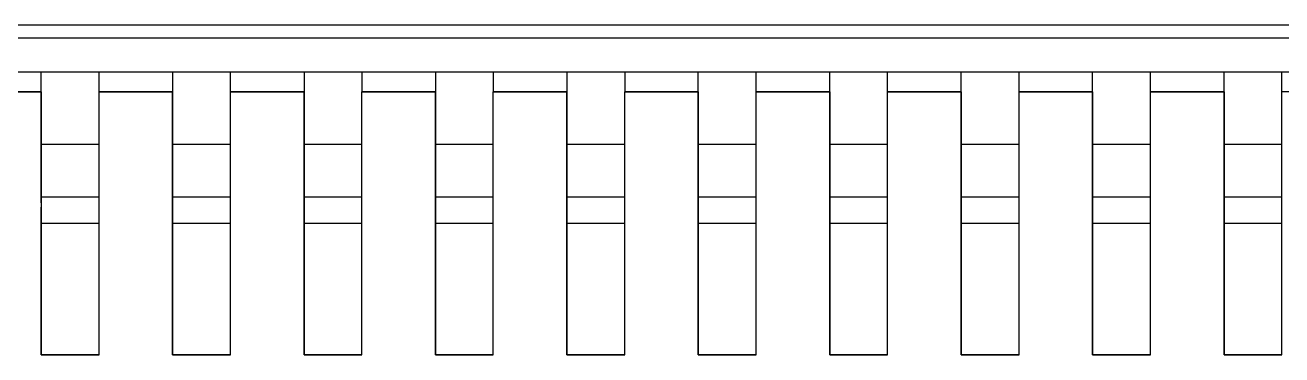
# Model space of a CAD drawing. Header units: inches. Extents: x 5 to 589, y -420 to -5.
# Drawn here: x 150.21 to 159.77, y -130.8 to -128.3 of the extents above; entities that cross this region are included whole.
import ezdxf

# ---------------------------------------------------------------- set-up
doc = ezdxf.new("R2010")
doc.units = ezdxf.units.IN
doc.header["$MEASUREMENT"] = 0

msp = doc.modelspace()

# ---------------------------------------------------------------- linework, layer by layer
at = {"color": 7, "true_color": 0xffffff}
for p, q in [((166.4511, -128.2962), (127.6431, -128.2962)), ((166.4931, -128.3942), (127.6011, -128.3942)), ((150.3271, -128.6542), (149.7671, -128.6542)), ((150.7671, -128.6542), (150.3271, -128.6542)), ((150.3271, -128.8042), (150.3271, -128.6542)), ((151.3271, -128.6542), (150.7671, -128.6542)), ((150.7671, -128.8042), (150.7671, -128.6542)), ((151.7671, -128.6542), (151.3271, -128.6542)), ((151.3271, -128.6542), (151.3271, -128.8042)), ((152.3271, -128.6542), (151.7671, -128.6542)), ((151.7671, -128.8042), (151.7671, -128.6542)), ((152.7671, -128.6542), (152.3271, -128.6542)), ((152.3271, -128.6542), (152.3271, -128.8042)), ((153.3271, -128.6542), (152.7671, -128.6542)), ((152.7671, -128.6542), (152.7671, -128.8042)), ((153.7671, -128.6542), (153.3271, -128.6542)), ((153.3271, -128.6542), (153.3271, -128.8042)), ((154.3271, -128.6542), (153.7671, -128.6542)), ((153.7671, -128.6542), (153.7671, -128.8042)), ((154.7671, -128.6542), (154.3271, -128.6542)), ((154.3271, -128.6542), (154.3271, -128.8042)), ((155.3271, -128.6542), (154.7671, -128.6542)), ((154.7671, -128.6542), (154.7671, -128.8042)), ((155.7671, -128.6542), (155.3271, -128.6542)), ((155.3271, -128.8042), (155.3271, -128.6542)), ((156.3271, -128.6542), (155.7671, -128.6542)), ((155.7671, -128.8042), (155.7671, -128.6542)), ((156.7671, -128.6542), (156.3271, -128.6542)), ((156.3271, -128.8042), (156.3271, -128.6542)), ((157.3271, -128.6542), (156.7671, -128.6542)), ((156.7671, -128.8042), (156.7671, -128.6542)), ((157.7671, -128.6542), (157.3271, -128.6542)), ((157.3271, -128.8042), (157.3271, -128.6542)), ((158.3271, -128.6542), (157.7671, -128.6542)), ((157.7671, -128.8042), (157.7671, -128.6542)), ((158.7671, -128.6542), (158.3271, -128.6542)), ((158.3271, -128.8042), (158.3271, -128.6542)), ((159.3271, -128.6542), (158.7671, -128.6542)), ((158.7671, -128.8042), (158.7671, -128.6542)), ((159.7671, -128.6542), (159.3271, -128.6542)), ((159.3271, -128.8042), (159.3271, -128.6542)), ((160.3271, -128.6542), (159.7671, -128.6542)), ((159.7671, -128.8042), (159.7671, -128.6542)), ((149.7671, -128.8042), (150.3271, -128.8042)), ((150.3271, -128.8042), (149.7671, -128.8042)), ((150.3271, -128.8042), (150.3271, -130.8042)), ((150.3271, -129.2042), (150.3271, -128.8042)), ((150.7671, -130.8042), (150.7671, -128.8042)), ((150.7671, -128.8042), (151.3271, -128.8042)), ((150.7671, -129.2042), (150.7671, -128.8042)), ((151.3271, -128.8042), (150.7671, -128.8042)), ((151.3271, -128.8042), (151.3271, -130.8042)), ((151.3271, -129.2042), (151.3271, -128.8042)), ((151.7671, -130.8042), (151.7671, -128.8042)), ((151.7671, -128.8042), (152.3271, -128.8042)), ((151.7671, -129.2042), (151.7671, -128.8042)), ((152.3271, -128.8042), (151.7671, -128.8042)), ((152.3271, -128.8042), (152.3271, -130.8042)), ((152.3271, -129.2042), (152.3271, -128.8042)), ((152.7671, -130.8042), (152.7671, -128.8042)), ((152.7671, -128.8042), (153.3271, -128.8042)), ((152.7671, -129.2042), (152.7671, -128.8042)), ((153.3271, -128.8042), (152.7671, -128.8042)), ((153.3271, -128.8042), (153.3271, -130.8042)), ((153.3271, -129.2042), (153.3271, -128.8042)), ((153.7671, -130.8042), (153.7671, -128.8042)), ((153.7671, -128.8042), (154.3271, -128.8042)), ((153.7671, -129.2042), (153.7671, -128.8042)), ((154.3271, -128.8042), (153.7671, -128.8042)), ((154.3271, -128.8042), (154.3271, -130.8042)), ((154.3271, -129.2042), (154.3271, -128.8042)), ((154.7671, -130.8042), (154.7671, -128.8042)), ((154.7671, -128.8042), (155.3271, -128.8042)), ((154.7671, -129.2042), (154.7671, -128.8042)), ((155.3271, -128.8042), (154.7671, -128.8042)), ((155.3271, -128.8042), (155.3271, -130.8042)), ((155.3271, -129.2042), (155.3271, -128.8042)), ((155.7671, -130.8042), (155.7671, -128.8042)), ((155.7671, -128.8042), (156.3271, -128.8042)), ((155.7671, -129.2042), (155.7671, -128.8042)), ((156.3271, -128.8042), (155.7671, -128.8042)), ((156.3271, -128.8042), (156.3271, -130.8042)), ((156.3271, -129.2042), (156.3271, -128.8042)), ((156.7671, -130.8042), (156.7671, -128.8042)), ((156.7671, -128.8042), (157.3271, -128.8042)), ((156.7671, -129.2042), (156.7671, -128.8042)), ((157.3271, -128.8042), (156.7671, -128.8042)), ((157.3271, -128.8042), (157.3271, -130.8042)), ((157.3271, -129.2042), (157.3271, -128.8042)), ((157.7671, -130.8042), (157.7671, -128.8042)), ((157.7671, -128.8042), (158.3271, -128.8042)), ((157.7671, -129.2042), (157.7671, -128.8042)), ((158.3271, -128.8042), (157.7671, -128.8042)), ((158.3271, -128.8042), (158.3271, -130.8042)), ((158.3271, -129.2042), (158.3271, -128.8042)), ((158.7671, -130.8042), (158.7671, -128.8042)), ((158.7671, -128.8042), (159.3271, -128.8042)), ((158.7671, -129.2042), (158.7671, -128.8042)), ((159.3271, -128.8042), (158.7671, -128.8042)), ((159.3271, -128.8042), (159.3271, -130.8042)), ((159.3271, -129.2042), (159.3271, -128.8042)), ((159.7671, -129.2042), (159.7671, -128.8042)), ((160.3271, -128.8042), (159.7671, -128.8042)), ((150.3271, -129.2922), (150.3271, -129.2042)), ((150.7671, -129.2042), (150.3271, -129.2042)), ((150.7671, -129.2922), (150.7671, -129.2042)), ((151.3271, -129.2922), (151.3271, -129.2042)), ((151.7671, -129.2042), (151.3271, -129.2042)), ((151.7671, -129.2922), (151.7671, -129.2042)), ((152.3271, -129.2922), (152.3271, -129.2042)), ((152.7671, -129.2042), (152.3271, -129.2042)), ((152.7671, -129.2922), (152.7671, -129.2042)), ((153.3271, -129.2922), (153.3271, -129.2042)), ((153.7671, -129.2042), (153.3271, -129.2042)), ((153.7671, -129.2922), (153.7671, -129.2042)), ((154.3271, -129.2922), (154.3271, -129.2042)), ((154.7671, -129.2042), (154.3271, -129.2042)), ((154.7671, -129.2922), (154.7671, -129.2042)), ((155.3271, -129.2922), (155.3271, -129.2042)), ((155.7671, -129.2042), (155.3271, -129.2042)), ((155.7671, -129.2922), (155.7671, -129.2042)), ((156.3271, -129.2922), (156.3271, -129.2042)), ((156.7671, -129.2042), (156.3271, -129.2042)), ((156.7671, -129.2922), (156.7671, -129.2042)), ((157.3271, -129.2922), (157.3271, -129.2042)), ((157.7671, -129.2042), (157.3271, -129.2042)), ((157.7671, -129.2922), (157.7671, -129.2042)), ((158.3271, -129.2922), (158.3271, -129.2042)), ((158.7671, -129.2042), (158.3271, -129.2042)), ((158.7671, -129.2922), (158.7671, -129.2042)), ((159.3271, -129.2922), (159.3271, -129.2042)), ((159.7671, -129.2042), (159.3271, -129.2042)), ((159.7671, -129.2922), (159.7671, -129.2042)), ((150.3271, -129.3782), (150.3271, -129.2922)), ((150.7671, -129.3782), (150.7671, -129.2922)), ((151.3271, -129.3782), (151.3271, -129.2922)), ((151.7671, -129.3782), (151.7671, -129.2922)), ((152.3271, -129.3782), (152.3271, -129.2922)), ((152.7671, -129.3782), (152.7671, -129.2922)), ((153.3271, -129.3782), (153.3271, -129.2922)), ((153.7671, -129.3782), (153.7671, -129.2922)), ((154.3271, -129.3782), (154.3271, -129.2922)), ((154.7671, -129.3782), (154.7671, -129.2922)), ((155.3271, -129.3782), (155.3271, -129.2922)), ((155.7671, -129.3782), (155.7671, -129.2922)), ((156.3271, -129.3782), (156.3271, -129.2922)), ((156.7671, -129.3782), (156.7671, -129.2922)), ((157.3271, -129.3782), (157.3271, -129.2922)), ((157.7671, -129.3782), (157.7671, -129.2922)), ((158.3271, -129.3782), (158.3271, -129.2922)), ((158.7671, -129.3782), (158.7671, -129.2922)), ((159.3271, -129.3782), (159.3271, -129.2922)), ((159.7671, -129.3782), (159.7671, -129.2922)), ((150.3271, -129.4542), (150.3271, -129.3782)), ((150.3271, -129.5162), (150.3271, -129.4542)), ((150.7671, -129.4542), (150.7671, -129.3782)), ((150.7671, -129.5162), (150.7671, -129.4542)), ((151.3271, -129.4542), (151.3271, -129.3782)), ((151.3271, -129.5162), (151.3271, -129.4542)), ((151.7671, -129.4542), (151.7671, -129.3782)), ((151.7671, -129.5162), (151.7671, -129.4542)), ((152.3271, -129.4542), (152.3271, -129.3782)), ((152.3271, -129.5162), (152.3271, -129.4542)), ((152.7671, -129.4542), (152.7671, -129.3782)), ((152.7671, -129.5162), (152.7671, -129.4542)), ((153.3271, -129.4542), (153.3271, -129.3782)), ((153.3271, -129.5162), (153.3271, -129.4542)), ((153.7671, -129.4542), (153.7671, -129.3782)), ((153.7671, -129.5162), (153.7671, -129.4542)), ((154.3271, -129.4542), (154.3271, -129.3782)), ((154.3271, -129.5162), (154.3271, -129.4542)), ((154.7671, -129.4542), (154.7671, -129.3782)), ((154.7671, -129.5162), (154.7671, -129.4542)), ((155.3271, -129.4542), (155.3271, -129.3782)), ((155.3271, -129.5162), (155.3271, -129.4542)), ((155.7671, -129.4542), (155.7671, -129.3782)), ((155.7671, -129.5162), (155.7671, -129.4542)), ((156.3271, -129.4542), (156.3271, -129.3782)), ((156.3271, -129.5162), (156.3271, -129.4542)), ((156.7671, -129.4542), (156.7671, -129.3782)), ((156.7671, -129.5162), (156.7671, -129.4542)), ((157.3271, -129.4542), (157.3271, -129.3782)), ((157.3271, -129.5162), (157.3271, -129.4542)), ((157.7671, -129.4542), (157.7671, -129.3782)), ((157.7671, -129.5162), (157.7671, -129.4542)), ((158.3271, -129.4542), (158.3271, -129.3782)), ((158.3271, -129.5162), (158.3271, -129.4542)), ((158.7671, -129.4542), (158.7671, -129.3782)), ((158.7671, -129.5162), (158.7671, -129.4542)), ((159.3271, -129.4542), (159.3271, -129.3782)), ((159.3271, -129.5162), (159.3271, -129.4542)), ((159.7671, -129.4542), (159.7671, -129.3782)), ((159.7671, -129.5162), (159.7671, -129.4542)), ((150.3271, -129.5642), (150.3271, -129.5162)), ((150.3271, -129.5942), (150.3271, -129.5642)), ((150.7671, -129.5642), (150.7671, -129.5162)), ((150.7671, -129.5942), (150.7671, -129.5642)), ((151.3271, -129.5642), (151.3271, -129.5162)), ((151.3271, -129.5942), (151.3271, -129.5642)), ((151.7671, -129.5642), (151.7671, -129.5162)), ((151.7671, -129.5942), (151.7671, -129.5642)), ((152.3271, -129.5642), (152.3271, -129.5162)), ((152.3271, -129.5942), (152.3271, -129.5642)), ((152.7671, -129.5642), (152.7671, -129.5162)), ((152.7671, -129.5942), (152.7671, -129.5642)), ((153.3271, -129.5642), (153.3271, -129.5162)), ((153.3271, -129.5942), (153.3271, -129.5642)), ((153.7671, -129.5642), (153.7671, -129.5162)), ((153.7671, -129.5942), (153.7671, -129.5642)), ((154.3271, -129.5642), (154.3271, -129.5162)), ((154.3271, -129.5942), (154.3271, -129.5642)), ((154.7671, -129.5642), (154.7671, -129.5162)), ((154.7671, -129.5942), (154.7671, -129.5642)), ((155.3271, -129.5642), (155.3271, -129.5162)), ((155.3271, -129.5942), (155.3271, -129.5642)), ((155.7671, -129.5642), (155.7671, -129.5162)), ((155.7671, -129.5942), (155.7671, -129.5642)), ((156.3271, -129.5642), (156.3271, -129.5162)), ((156.3271, -129.5942), (156.3271, -129.5642)), ((156.7671, -129.5642), (156.7671, -129.5162)), ((156.7671, -129.5942), (156.7671, -129.5642)), ((157.3271, -129.5642), (157.3271, -129.5162)), ((157.3271, -129.5942), (157.3271, -129.5642)), ((157.7671, -129.5642), (157.7671, -129.5162)), ((157.7671, -129.5942), (157.7671, -129.5642)), ((158.3271, -129.5642), (158.3271, -129.5162)), ((158.3271, -129.5942), (158.3271, -129.5642)), ((158.7671, -129.5642), (158.7671, -129.5162)), ((158.7671, -129.5942), (158.7671, -129.5642)), ((159.3271, -129.5642), (159.3271, -129.5162)), ((159.3271, -129.5942), (159.3271, -129.5642)), ((159.7671, -129.5642), (159.7671, -129.5162)), ((159.7671, -129.5942), (159.7671, -129.5642)), ((150.3271, -129.6042), (150.3271, -129.5942)), ((150.7671, -129.6042), (150.3271, -129.6042)), ((150.3271, -129.6082), (150.3271, -129.6042)), ((150.3271, -129.6242), (150.3271, -129.6082)), ((150.3271, -129.6482), (150.3271, -129.6242)), ((150.3271, -129.6482), (150.3271, -129.6802)), ((150.7671, -129.6042), (150.7671, -129.5942)), ((150.7671, -129.6082), (150.7671, -129.6042)), ((150.7671, -129.6242), (150.7671, -129.6082)), ((150.7671, -129.6482), (150.7671, -129.6242)), ((150.7671, -129.6802), (150.7671, -129.6482)), ((151.3271, -129.6042), (151.3271, -129.5942)), ((151.7671, -129.6042), (151.3271, -129.6042)), ((151.3271, -129.6082), (151.3271, -129.6042)), ((151.3271, -129.6242), (151.3271, -129.6082)), ((151.3271, -129.6482), (151.3271, -129.6242)), ((151.3271, -129.6802), (151.3271, -129.6482)), ((151.7671, -129.6042), (151.7671, -129.5942)), ((151.7671, -129.6082), (151.7671, -129.6042)), ((151.7671, -129.6242), (151.7671, -129.6082)), ((151.7671, -129.6482), (151.7671, -129.6242)), ((151.7671, -129.6802), (151.7671, -129.6482)), ((152.3271, -129.6042), (152.3271, -129.5942)), ((152.7671, -129.6042), (152.3271, -129.6042)), ((152.3271, -129.6082), (152.3271, -129.6042)), ((152.3271, -129.6242), (152.3271, -129.6082)), ((152.3271, -129.6482), (152.3271, -129.6242)), ((152.3271, -129.6802), (152.3271, -129.6482)), ((152.7671, -129.6042), (152.7671, -129.5942)), ((152.7671, -129.6082), (152.7671, -129.6042)), ((152.7671, -129.6242), (152.7671, -129.6082)), ((152.7671, -129.6482), (152.7671, -129.6242)), ((152.7671, -129.6802), (152.7671, -129.6482)), ((153.3271, -129.6042), (153.3271, -129.5942)), ((153.7671, -129.6042), (153.3271, -129.6042)), ((153.3271, -129.6082), (153.3271, -129.6042)), ((153.3271, -129.6242), (153.3271, -129.6082)), ((153.3271, -129.6482), (153.3271, -129.6242)), ((153.3271, -129.6802), (153.3271, -129.6482)), ((153.7671, -129.6042), (153.7671, -129.5942)), ((153.7671, -129.6082), (153.7671, -129.6042)), ((153.7671, -129.6242), (153.7671, -129.6082)), ((153.7671, -129.6482), (153.7671, -129.6242)), ((153.7671, -129.6802), (153.7671, -129.6482)), ((154.3271, -129.6042), (154.3271, -129.5942)), ((154.7671, -129.6042), (154.3271, -129.6042)), ((154.3271, -129.6082), (154.3271, -129.6042)), ((154.3271, -129.6242), (154.3271, -129.6082)), ((154.3271, -129.6482), (154.3271, -129.6242)), ((154.3271, -129.6802), (154.3271, -129.6482)), ((154.7671, -129.6042), (154.7671, -129.5942)), ((154.7671, -129.6082), (154.7671, -129.6042)), ((154.7671, -129.6242), (154.7671, -129.6082)), ((154.7671, -129.6482), (154.7671, -129.6242)), ((154.7671, -129.6802), (154.7671, -129.6482)), ((155.3271, -129.6042), (155.3271, -129.5942)), ((155.7671, -129.6042), (155.3271, -129.6042)), ((155.3271, -129.6082), (155.3271, -129.6042)), ((155.3271, -129.6242), (155.3271, -129.6082)), ((155.3271, -129.6482), (155.3271, -129.6242)), ((155.3271, -129.6802), (155.3271, -129.6482)), ((155.7671, -129.6042), (155.7671, -129.5942)), ((155.7671, -129.6082), (155.7671, -129.6042)), ((155.7671, -129.6242), (155.7671, -129.6082)), ((155.7671, -129.6482), (155.7671, -129.6242)), ((155.7671, -129.6802), (155.7671, -129.6482)), ((156.3271, -129.6042), (156.3271, -129.5942)), ((156.7671, -129.6042), (156.3271, -129.6042)), ((156.3271, -129.6082), (156.3271, -129.6042)), ((156.3271, -129.6242), (156.3271, -129.6082)), ((156.3271, -129.6482), (156.3271, -129.6242)), ((156.3271, -129.6802), (156.3271, -129.6482)), ((156.7671, -129.6042), (156.7671, -129.5942)), ((156.7671, -129.6082), (156.7671, -129.6042)), ((156.7671, -129.6242), (156.7671, -129.6082)), ((156.7671, -129.6482), (156.7671, -129.6242)), ((156.7671, -129.6802), (156.7671, -129.6482)), ((157.3271, -129.6042), (157.3271, -129.5942)), ((157.7671, -129.6042), (157.3271, -129.6042)), ((157.3271, -129.6082), (157.3271, -129.6042)), ((157.3271, -129.6242), (157.3271, -129.6082)), ((157.3271, -129.6482), (157.3271, -129.6242)), ((157.3271, -129.6802), (157.3271, -129.6482)), ((157.7671, -129.6042), (157.7671, -129.5942)), ((157.7671, -129.6082), (157.7671, -129.6042)), ((157.7671, -129.6242), (157.7671, -129.6082)), ((157.7671, -129.6482), (157.7671, -129.6242)), ((157.7671, -129.6802), (157.7671, -129.6482)), ((158.3271, -129.6042), (158.3271, -129.5942)), ((158.7671, -129.6042), (158.3271, -129.6042)), ((158.3271, -129.6082), (158.3271, -129.6042)), ((158.3271, -129.6242), (158.3271, -129.6082)), ((158.3271, -129.6482), (158.3271, -129.6242)), ((158.3271, -129.6802), (158.3271, -129.6482)), ((158.7671, -129.6042), (158.7671, -129.5942)), ((158.7671, -129.6082), (158.7671, -129.6042)), ((158.7671, -129.6242), (158.7671, -129.6082)), ((158.7671, -129.6482), (158.7671, -129.6242)), ((158.7671, -129.6802), (158.7671, -129.6482)), ((159.3271, -129.6042), (159.3271, -129.5942)), ((159.7671, -129.6042), (159.3271, -129.6042)), ((159.3271, -129.6082), (159.3271, -129.6042)), ((159.3271, -129.6242), (159.3271, -129.6082)), ((159.3271, -129.6482), (159.3271, -129.6242)), ((159.3271, -129.6802), (159.3271, -129.6482)), ((159.7671, -129.6042), (159.7671, -129.5942)), ((159.7671, -129.6082), (159.7671, -129.6042)), ((159.7671, -129.6242), (159.7671, -129.6082)), ((159.7671, -129.6482), (159.7671, -129.6242)), ((159.7671, -129.6802), (159.7671, -129.6482)), ((150.3271, -129.7182), (150.3271, -129.6802)), ((150.3271, -129.7602), (150.3271, -129.7182)), ((150.7671, -129.7182), (150.7671, -129.6802)), ((150.7671, -129.7602), (150.7671, -129.7182)), ((151.3271, -129.7182), (151.3271, -129.6802)), ((151.3271, -129.7602), (151.3271, -129.7182)), ((151.7671, -129.7182), (151.7671, -129.6802)), ((151.7671, -129.7602), (151.7671, -129.7182)), ((152.3271, -129.7182), (152.3271, -129.6802)), ((152.3271, -129.7602), (152.3271, -129.7182)), ((152.7671, -129.7182), (152.7671, -129.6802)), ((152.7671, -129.7602), (152.7671, -129.7182)), ((153.3271, -129.7182), (153.3271, -129.6802)), ((153.3271, -129.7602), (153.3271, -129.7182)), ((153.7671, -129.7182), (153.7671, -129.6802)), ((153.7671, -129.7602), (153.7671, -129.7182)), ((154.3271, -129.7182), (154.3271, -129.6802)), ((154.3271, -129.7602), (154.3271, -129.7182)), ((154.7671, -129.7182), (154.7671, -129.6802)), ((154.7671, -129.7602), (154.7671, -129.7182)), ((155.3271, -129.7182), (155.3271, -129.6802)), ((155.3271, -129.7602), (155.3271, -129.7182)), ((155.7671, -129.7182), (155.7671, -129.6802)), ((155.7671, -129.7602), (155.7671, -129.7182)), ((156.3271, -129.7182), (156.3271, -129.6802)), ((156.3271, -129.7602), (156.3271, -129.7182)), ((156.7671, -129.7182), (156.7671, -129.6802)), ((156.7671, -129.7602), (156.7671, -129.7182)), ((157.3271, -129.7182), (157.3271, -129.6802)), ((157.3271, -129.7602), (157.3271, -129.7182)), ((157.7671, -129.7182), (157.7671, -129.6802)), ((157.7671, -129.7602), (157.7671, -129.7182)), ((158.3271, -129.7182), (158.3271, -129.6802)), ((158.3271, -129.7602), (158.3271, -129.7182)), ((158.7671, -129.7182), (158.7671, -129.6802)), ((158.7671, -129.7602), (158.7671, -129.7182)), ((159.3271, -129.7182), (159.3271, -129.6802)), ((159.3271, -129.7602), (159.3271, -129.7182)), ((159.7671, -129.7182), (159.7671, -129.6802)), ((159.7671, -129.7602), (159.7671, -129.7182)), ((150.3271, -129.8042), (150.3271, -129.7602)), ((150.3271, -130.8042), (150.3271, -129.8042)), ((150.7671, -129.8042), (150.3271, -129.8042)), ((150.7671, -129.8042), (150.7671, -129.7602)), ((150.7671, -130.8042), (150.7671, -129.8042)), ((151.3271, -129.8042), (151.3271, -129.7602)), ((151.3271, -130.8042), (151.3271, -129.8042)), ((151.7671, -129.8042), (151.3271, -129.8042)), ((151.7671, -129.8042), (151.7671, -129.7602)), ((151.7671, -130.8042), (151.7671, -129.8042)), ((152.3271, -129.8042), (152.3271, -129.7602)), ((152.3271, -130.8042), (152.3271, -129.8042)), ((152.7671, -129.8042), (152.3271, -129.8042)), ((152.7671, -129.8042), (152.7671, -129.7602)), ((152.7671, -130.8042), (152.7671, -129.8042)), ((153.3271, -129.8042), (153.3271, -129.7602)), ((153.3271, -130.8042), (153.3271, -129.8042)), ((153.7671, -129.8042), (153.3271, -129.8042)), ((153.7671, -129.8042), (153.7671, -129.7602)), ((153.7671, -130.8042), (153.7671, -129.8042)), ((154.3271, -129.8042), (154.3271, -129.7602)), ((154.3271, -130.8042), (154.3271, -129.8042)), ((154.7671, -129.8042), (154.3271, -129.8042)), ((154.7671, -129.8042), (154.7671, -129.7602)), ((154.7671, -130.8042), (154.7671, -129.8042)), ((155.3271, -129.8042), (155.3271, -129.7602)), ((155.3271, -130.8042), (155.3271, -129.8042)), ((155.7671, -129.8042), (155.3271, -129.8042)), ((155.7671, -129.8042), (155.7671, -129.7602)), ((155.7671, -130.8042), (155.7671, -129.8042)), ((156.3271, -129.8042), (156.3271, -129.7602)), ((156.3271, -130.8042), (156.3271, -129.8042)), ((156.7671, -129.8042), (156.3271, -129.8042)), ((156.7671, -129.8042), (156.7671, -129.7602)), ((156.7671, -130.8042), (156.7671, -129.8042)), ((157.3271, -129.8042), (157.3271, -129.7602)), ((157.3271, -130.8042), (157.3271, -129.8042)), ((157.7671, -129.8042), (157.3271, -129.8042)), ((157.7671, -129.8042), (157.7671, -129.7602)), ((157.7671, -130.8042), (157.7671, -129.8042)), ((158.3271, -129.8042), (158.3271, -129.7602)), ((158.3271, -130.8042), (158.3271, -129.8042)), ((158.7671, -129.8042), (158.3271, -129.8042)), ((158.7671, -129.8042), (158.7671, -129.7602)), ((158.7671, -130.8042), (158.7671, -129.8042)), ((159.3271, -129.8042), (159.3271, -129.7602)), ((159.3271, -130.8042), (159.3271, -129.8042)), ((159.7671, -129.8042), (159.3271, -129.8042)), ((159.7671, -129.8042), (159.7671, -129.7602)), ((159.7671, -130.8042), (159.7671, -129.8042)), ((150.3271, -130.8042), (150.7671, -130.8042)), ((150.7671, -130.8042), (150.3271, -130.8042)), ((151.3271, -130.8042), (151.7671, -130.8042)), ((151.7671, -130.8042), (151.3271, -130.8042)), ((152.3271, -130.8042), (152.7671, -130.8042)), ((152.7671, -130.8042), (152.3271, -130.8042)), ((153.3271, -130.8042), (153.7671, -130.8042)), ((153.7671, -130.8042), (153.3271, -130.8042)), ((154.3271, -130.8042), (154.7671, -130.8042)), ((154.7671, -130.8042), (154.3271, -130.8042)), ((155.3271, -130.8042), (155.7671, -130.8042)), ((155.7671, -130.8042), (155.3271, -130.8042)), ((156.3271, -130.8042), (156.7671, -130.8042)), ((156.7671, -130.8042), (156.3271, -130.8042)), ((157.3271, -130.8042), (157.7671, -130.8042)), ((157.7671, -130.8042), (157.3271, -130.8042)), ((158.3271, -130.8042), (158.7671, -130.8042)), ((158.7671, -130.8042), (158.3271, -130.8042)), ((159.3271, -130.8042), (159.7671, -130.8042)), ((159.7671, -130.8042), (159.3271, -130.8042))]:
    msp.add_line(p, q, dxfattribs=at)
at = {"color": 18, "true_color": 0x000000}
for p, q in [((166.4511, -128.2962), (127.6431, -128.2962)), ((166.4931, -128.3942), (127.6011, -128.3942)), ((150.3271, -128.6542), (149.7671, -128.6542)), ((150.7671, -128.6542), (150.3271, -128.6542)), ((150.3271, -128.8042), (150.3271, -128.6542)), ((151.3271, -128.6542), (150.7671, -128.6542)), ((150.7671, -128.8042), (150.7671, -128.6542)), ((151.7671, -128.6542), (151.3271, -128.6542)), ((151.3271, -128.6542), (151.3271, -128.8042)), ((152.3271, -128.6542), (151.7671, -128.6542)), ((151.7671, -128.8042), (151.7671, -128.6542)), ((152.7671, -128.6542), (152.3271, -128.6542)), ((152.3271, -128.6542), (152.3271, -128.8042)), ((153.3271, -128.6542), (152.7671, -128.6542)), ((152.7671, -128.6542), (152.7671, -128.8042)), ((153.7671, -128.6542), (153.3271, -128.6542)), ((153.3271, -128.6542), (153.3271, -128.8042)), ((154.3271, -128.6542), (153.7671, -128.6542)), ((153.7671, -128.6542), (153.7671, -128.8042)), ((154.7671, -128.6542), (154.3271, -128.6542)), ((154.3271, -128.6542), (154.3271, -128.8042)), ((155.3271, -128.6542), (154.7671, -128.6542)), ((154.7671, -128.6542), (154.7671, -128.8042)), ((155.7671, -128.6542), (155.3271, -128.6542)), ((155.3271, -128.8042), (155.3271, -128.6542)), ((156.3271, -128.6542), (155.7671, -128.6542)), ((155.7671, -128.8042), (155.7671, -128.6542)), ((156.7671, -128.6542), (156.3271, -128.6542)), ((156.3271, -128.8042), (156.3271, -128.6542)), ((157.3271, -128.6542), (156.7671, -128.6542)), ((156.7671, -128.8042), (156.7671, -128.6542)), ((157.7671, -128.6542), (157.3271, -128.6542)), ((157.3271, -128.8042), (157.3271, -128.6542)), ((158.3271, -128.6542), (157.7671, -128.6542)), ((157.7671, -128.8042), (157.7671, -128.6542)), ((158.7671, -128.6542), (158.3271, -128.6542)), ((158.3271, -128.8042), (158.3271, -128.6542)), ((159.3271, -128.6542), (158.7671, -128.6542)), ((158.7671, -128.8042), (158.7671, -128.6542)), ((159.7671, -128.6542), (159.3271, -128.6542)), ((159.3271, -128.8042), (159.3271, -128.6542)), ((160.3271, -128.6542), (159.7671, -128.6542)), ((159.7671, -128.8042), (159.7671, -128.6542)), ((149.7671, -128.8042), (150.3271, -128.8042)), ((150.3271, -128.8042), (149.7671, -128.8042)), ((150.3271, -128.8042), (150.3271, -130.8042)), ((150.3271, -129.2042), (150.3271, -128.8042)), ((150.7671, -130.8042), (150.7671, -128.8042)), ((150.7671, -128.8042), (151.3271, -128.8042)), ((150.7671, -129.2042), (150.7671, -128.8042)), ((151.3271, -128.8042), (150.7671, -128.8042)), ((151.3271, -128.8042), (151.3271, -130.8042)), ((151.3271, -129.2042), (151.3271, -128.8042)), ((151.7671, -130.8042), (151.7671, -128.8042)), ((151.7671, -128.8042), (152.3271, -128.8042)), ((151.7671, -129.2042), (151.7671, -128.8042)), ((152.3271, -128.8042), (151.7671, -128.8042)), ((152.3271, -128.8042), (152.3271, -130.8042)), ((152.3271, -129.2042), (152.3271, -128.8042)), ((152.7671, -130.8042), (152.7671, -128.8042)), ((152.7671, -128.8042), (153.3271, -128.8042)), ((152.7671, -129.2042), (152.7671, -128.8042)), ((153.3271, -128.8042), (152.7671, -128.8042)), ((153.3271, -128.8042), (153.3271, -130.8042)), ((153.3271, -129.2042), (153.3271, -128.8042)), ((153.7671, -130.8042), (153.7671, -128.8042)), ((153.7671, -128.8042), (154.3271, -128.8042)), ((153.7671, -129.2042), (153.7671, -128.8042)), ((154.3271, -128.8042), (153.7671, -128.8042)), ((154.3271, -128.8042), (154.3271, -130.8042)), ((154.3271, -129.2042), (154.3271, -128.8042)), ((154.7671, -130.8042), (154.7671, -128.8042)), ((154.7671, -128.8042), (155.3271, -128.8042)), ((154.7671, -129.2042), (154.7671, -128.8042)), ((155.3271, -128.8042), (154.7671, -128.8042)), ((155.3271, -128.8042), (155.3271, -130.8042)), ((155.3271, -129.2042), (155.3271, -128.8042)), ((155.7671, -130.8042), (155.7671, -128.8042)), ((155.7671, -128.8042), (156.3271, -128.8042)), ((155.7671, -129.2042), (155.7671, -128.8042)), ((156.3271, -128.8042), (155.7671, -128.8042)), ((156.3271, -128.8042), (156.3271, -130.8042)), ((156.3271, -129.2042), (156.3271, -128.8042)), ((156.7671, -130.8042), (156.7671, -128.8042)), ((156.7671, -128.8042), (157.3271, -128.8042)), ((156.7671, -129.2042), (156.7671, -128.8042)), ((157.3271, -128.8042), (156.7671, -128.8042)), ((157.3271, -128.8042), (157.3271, -130.8042)), ((157.3271, -129.2042), (157.3271, -128.8042)), ((157.7671, -130.8042), (157.7671, -128.8042)), ((157.7671, -128.8042), (158.3271, -128.8042)), ((157.7671, -129.2042), (157.7671, -128.8042)), ((158.3271, -128.8042), (157.7671, -128.8042)), ((158.3271, -128.8042), (158.3271, -130.8042)), ((158.3271, -129.2042), (158.3271, -128.8042)), ((158.7671, -130.8042), (158.7671, -128.8042)), ((158.7671, -128.8042), (159.3271, -128.8042)), ((158.7671, -129.2042), (158.7671, -128.8042)), ((159.3271, -128.8042), (158.7671, -128.8042)), ((159.3271, -128.8042), (159.3271, -130.8042)), ((159.3271, -129.2042), (159.3271, -128.8042)), ((159.7671, -129.2042), (159.7671, -128.8042)), ((160.3271, -128.8042), (159.7671, -128.8042)), ((150.3271, -129.2922), (150.3271, -129.2042)), ((150.7671, -129.2042), (150.3271, -129.2042)), ((150.7671, -129.2922), (150.7671, -129.2042)), ((151.3271, -129.2922), (151.3271, -129.2042)), ((151.7671, -129.2042), (151.3271, -129.2042)), ((151.7671, -129.2922), (151.7671, -129.2042)), ((152.3271, -129.2922), (152.3271, -129.2042)), ((152.7671, -129.2042), (152.3271, -129.2042)), ((152.7671, -129.2922), (152.7671, -129.2042)), ((153.3271, -129.2922), (153.3271, -129.2042)), ((153.7671, -129.2042), (153.3271, -129.2042)), ((153.7671, -129.2922), (153.7671, -129.2042)), ((154.3271, -129.2922), (154.3271, -129.2042)), ((154.7671, -129.2042), (154.3271, -129.2042)), ((154.7671, -129.2922), (154.7671, -129.2042)), ((155.3271, -129.2922), (155.3271, -129.2042)), ((155.7671, -129.2042), (155.3271, -129.2042)), ((155.7671, -129.2922), (155.7671, -129.2042)), ((156.3271, -129.2922), (156.3271, -129.2042)), ((156.7671, -129.2042), (156.3271, -129.2042)), ((156.7671, -129.2922), (156.7671, -129.2042)), ((157.3271, -129.2922), (157.3271, -129.2042)), ((157.7671, -129.2042), (157.3271, -129.2042)), ((157.7671, -129.2922), (157.7671, -129.2042)), ((158.3271, -129.2922), (158.3271, -129.2042)), ((158.7671, -129.2042), (158.3271, -129.2042)), ((158.7671, -129.2922), (158.7671, -129.2042)), ((159.3271, -129.2922), (159.3271, -129.2042)), ((159.7671, -129.2042), (159.3271, -129.2042)), ((159.7671, -129.2922), (159.7671, -129.2042)), ((150.3271, -129.3782), (150.3271, -129.2922)), ((150.7671, -129.3782), (150.7671, -129.2922)), ((151.3271, -129.3782), (151.3271, -129.2922)), ((151.7671, -129.3782), (151.7671, -129.2922)), ((152.3271, -129.3782), (152.3271, -129.2922)), ((152.7671, -129.3782), (152.7671, -129.2922)), ((153.3271, -129.3782), (153.3271, -129.2922)), ((153.7671, -129.3782), (153.7671, -129.2922)), ((154.3271, -129.3782), (154.3271, -129.2922)), ((154.7671, -129.3782), (154.7671, -129.2922)), ((155.3271, -129.3782), (155.3271, -129.2922)), ((155.7671, -129.3782), (155.7671, -129.2922)), ((156.3271, -129.3782), (156.3271, -129.2922)), ((156.7671, -129.3782), (156.7671, -129.2922)), ((157.3271, -129.3782), (157.3271, -129.2922)), ((157.7671, -129.3782), (157.7671, -129.2922)), ((158.3271, -129.3782), (158.3271, -129.2922)), ((158.7671, -129.3782), (158.7671, -129.2922)), ((159.3271, -129.3782), (159.3271, -129.2922)), ((159.7671, -129.3782), (159.7671, -129.2922)), ((150.3271, -129.4542), (150.3271, -129.3782)), ((150.3271, -129.5162), (150.3271, -129.4542)), ((150.7671, -129.4542), (150.7671, -129.3782)), ((150.7671, -129.5162), (150.7671, -129.4542)), ((151.3271, -129.4542), (151.3271, -129.3782)), ((151.3271, -129.5162), (151.3271, -129.4542)), ((151.7671, -129.4542), (151.7671, -129.3782)), ((151.7671, -129.5162), (151.7671, -129.4542)), ((152.3271, -129.4542), (152.3271, -129.3782)), ((152.3271, -129.5162), (152.3271, -129.4542)), ((152.7671, -129.4542), (152.7671, -129.3782)), ((152.7671, -129.5162), (152.7671, -129.4542)), ((153.3271, -129.4542), (153.3271, -129.3782)), ((153.3271, -129.5162), (153.3271, -129.4542)), ((153.7671, -129.4542), (153.7671, -129.3782)), ((153.7671, -129.5162), (153.7671, -129.4542)), ((154.3271, -129.4542), (154.3271, -129.3782)), ((154.3271, -129.5162), (154.3271, -129.4542)), ((154.7671, -129.4542), (154.7671, -129.3782)), ((154.7671, -129.5162), (154.7671, -129.4542)), ((155.3271, -129.4542), (155.3271, -129.3782)), ((155.3271, -129.5162), (155.3271, -129.4542)), ((155.7671, -129.4542), (155.7671, -129.3782)), ((155.7671, -129.5162), (155.7671, -129.4542)), ((156.3271, -129.4542), (156.3271, -129.3782)), ((156.3271, -129.5162), (156.3271, -129.4542)), ((156.7671, -129.4542), (156.7671, -129.3782)), ((156.7671, -129.5162), (156.7671, -129.4542)), ((157.3271, -129.4542), (157.3271, -129.3782)), ((157.3271, -129.5162), (157.3271, -129.4542)), ((157.7671, -129.4542), (157.7671, -129.3782)), ((157.7671, -129.5162), (157.7671, -129.4542)), ((158.3271, -129.4542), (158.3271, -129.3782)), ((158.3271, -129.5162), (158.3271, -129.4542)), ((158.7671, -129.4542), (158.7671, -129.3782)), ((158.7671, -129.5162), (158.7671, -129.4542)), ((159.3271, -129.4542), (159.3271, -129.3782)), ((159.3271, -129.5162), (159.3271, -129.4542)), ((159.7671, -129.4542), (159.7671, -129.3782)), ((159.7671, -129.5162), (159.7671, -129.4542)), ((150.3271, -129.5642), (150.3271, -129.5162)), ((150.3271, -129.5942), (150.3271, -129.5642)), ((150.7671, -129.5642), (150.7671, -129.5162)), ((150.7671, -129.5942), (150.7671, -129.5642)), ((151.3271, -129.5642), (151.3271, -129.5162)), ((151.3271, -129.5942), (151.3271, -129.5642)), ((151.7671, -129.5642), (151.7671, -129.5162)), ((151.7671, -129.5942), (151.7671, -129.5642)), ((152.3271, -129.5642), (152.3271, -129.5162)), ((152.3271, -129.5942), (152.3271, -129.5642)), ((152.7671, -129.5642), (152.7671, -129.5162)), ((152.7671, -129.5942), (152.7671, -129.5642)), ((153.3271, -129.5642), (153.3271, -129.5162)), ((153.3271, -129.5942), (153.3271, -129.5642)), ((153.7671, -129.5642), (153.7671, -129.5162)), ((153.7671, -129.5942), (153.7671, -129.5642)), ((154.3271, -129.5642), (154.3271, -129.5162)), ((154.3271, -129.5942), (154.3271, -129.5642)), ((154.7671, -129.5642), (154.7671, -129.5162)), ((154.7671, -129.5942), (154.7671, -129.5642)), ((155.3271, -129.5642), (155.3271, -129.5162)), ((155.3271, -129.5942), (155.3271, -129.5642)), ((155.7671, -129.5642), (155.7671, -129.5162)), ((155.7671, -129.5942), (155.7671, -129.5642)), ((156.3271, -129.5642), (156.3271, -129.5162)), ((156.3271, -129.5942), (156.3271, -129.5642)), ((156.7671, -129.5642), (156.7671, -129.5162)), ((156.7671, -129.5942), (156.7671, -129.5642)), ((157.3271, -129.5642), (157.3271, -129.5162)), ((157.3271, -129.5942), (157.3271, -129.5642)), ((157.7671, -129.5642), (157.7671, -129.5162)), ((157.7671, -129.5942), (157.7671, -129.5642)), ((158.3271, -129.5642), (158.3271, -129.5162)), ((158.3271, -129.5942), (158.3271, -129.5642)), ((158.7671, -129.5642), (158.7671, -129.5162)), ((158.7671, -129.5942), (158.7671, -129.5642)), ((159.3271, -129.5642), (159.3271, -129.5162)), ((159.3271, -129.5942), (159.3271, -129.5642)), ((159.7671, -129.5642), (159.7671, -129.5162)), ((159.7671, -129.5942), (159.7671, -129.5642)), ((150.3271, -129.6042), (150.3271, -129.5942)), ((150.7671, -129.6042), (150.3271, -129.6042)), ((150.3271, -129.6082), (150.3271, -129.6042)), ((150.3271, -129.6242), (150.3271, -129.6082)), ((150.3271, -129.6482), (150.3271, -129.6242)), ((150.3271, -129.6482), (150.3271, -129.6802)), ((150.7671, -129.6042), (150.7671, -129.5942)), ((150.7671, -129.6082), (150.7671, -129.6042)), ((150.7671, -129.6242), (150.7671, -129.6082)), ((150.7671, -129.6482), (150.7671, -129.6242)), ((150.7671, -129.6802), (150.7671, -129.6482)), ((151.3271, -129.6042), (151.3271, -129.5942)), ((151.7671, -129.6042), (151.3271, -129.6042)), ((151.3271, -129.6082), (151.3271, -129.6042)), ((151.3271, -129.6242), (151.3271, -129.6082)), ((151.3271, -129.6482), (151.3271, -129.6242)), ((151.3271, -129.6802), (151.3271, -129.6482)), ((151.7671, -129.6042), (151.7671, -129.5942)), ((151.7671, -129.6082), (151.7671, -129.6042)), ((151.7671, -129.6242), (151.7671, -129.6082)), ((151.7671, -129.6482), (151.7671, -129.6242)), ((151.7671, -129.6802), (151.7671, -129.6482)), ((152.3271, -129.6042), (152.3271, -129.5942)), ((152.7671, -129.6042), (152.3271, -129.6042)), ((152.3271, -129.6082), (152.3271, -129.6042)), ((152.3271, -129.6242), (152.3271, -129.6082)), ((152.3271, -129.6482), (152.3271, -129.6242)), ((152.3271, -129.6802), (152.3271, -129.6482)), ((152.7671, -129.6042), (152.7671, -129.5942)), ((152.7671, -129.6082), (152.7671, -129.6042)), ((152.7671, -129.6242), (152.7671, -129.6082)), ((152.7671, -129.6482), (152.7671, -129.6242)), ((152.7671, -129.6802), (152.7671, -129.6482)), ((153.3271, -129.6042), (153.3271, -129.5942)), ((153.7671, -129.6042), (153.3271, -129.6042)), ((153.3271, -129.6082), (153.3271, -129.6042)), ((153.3271, -129.6242), (153.3271, -129.6082)), ((153.3271, -129.6482), (153.3271, -129.6242)), ((153.3271, -129.6802), (153.3271, -129.6482)), ((153.7671, -129.6042), (153.7671, -129.5942)), ((153.7671, -129.6082), (153.7671, -129.6042)), ((153.7671, -129.6242), (153.7671, -129.6082)), ((153.7671, -129.6482), (153.7671, -129.6242)), ((153.7671, -129.6802), (153.7671, -129.6482)), ((154.3271, -129.6042), (154.3271, -129.5942)), ((154.7671, -129.6042), (154.3271, -129.6042)), ((154.3271, -129.6082), (154.3271, -129.6042)), ((154.3271, -129.6242), (154.3271, -129.6082)), ((154.3271, -129.6482), (154.3271, -129.6242)), ((154.3271, -129.6802), (154.3271, -129.6482)), ((154.7671, -129.6042), (154.7671, -129.5942)), ((154.7671, -129.6082), (154.7671, -129.6042)), ((154.7671, -129.6242), (154.7671, -129.6082)), ((154.7671, -129.6482), (154.7671, -129.6242)), ((154.7671, -129.6802), (154.7671, -129.6482)), ((155.3271, -129.6042), (155.3271, -129.5942)), ((155.7671, -129.6042), (155.3271, -129.6042)), ((155.3271, -129.6082), (155.3271, -129.6042)), ((155.3271, -129.6242), (155.3271, -129.6082)), ((155.3271, -129.6482), (155.3271, -129.6242)), ((155.3271, -129.6802), (155.3271, -129.6482)), ((155.7671, -129.6042), (155.7671, -129.5942)), ((155.7671, -129.6082), (155.7671, -129.6042)), ((155.7671, -129.6242), (155.7671, -129.6082)), ((155.7671, -129.6482), (155.7671, -129.6242)), ((155.7671, -129.6802), (155.7671, -129.6482)), ((156.3271, -129.6042), (156.3271, -129.5942)), ((156.7671, -129.6042), (156.3271, -129.6042)), ((156.3271, -129.6082), (156.3271, -129.6042)), ((156.3271, -129.6242), (156.3271, -129.6082)), ((156.3271, -129.6482), (156.3271, -129.6242)), ((156.3271, -129.6802), (156.3271, -129.6482)), ((156.7671, -129.6042), (156.7671, -129.5942)), ((156.7671, -129.6082), (156.7671, -129.6042)), ((156.7671, -129.6242), (156.7671, -129.6082)), ((156.7671, -129.6482), (156.7671, -129.6242)), ((156.7671, -129.6802), (156.7671, -129.6482)), ((157.3271, -129.6042), (157.3271, -129.5942)), ((157.7671, -129.6042), (157.3271, -129.6042)), ((157.3271, -129.6082), (157.3271, -129.6042)), ((157.3271, -129.6242), (157.3271, -129.6082)), ((157.3271, -129.6482), (157.3271, -129.6242)), ((157.3271, -129.6802), (157.3271, -129.6482)), ((157.7671, -129.6042), (157.7671, -129.5942)), ((157.7671, -129.6082), (157.7671, -129.6042)), ((157.7671, -129.6242), (157.7671, -129.6082)), ((157.7671, -129.6482), (157.7671, -129.6242)), ((157.7671, -129.6802), (157.7671, -129.6482)), ((158.3271, -129.6042), (158.3271, -129.5942)), ((158.7671, -129.6042), (158.3271, -129.6042)), ((158.3271, -129.6082), (158.3271, -129.6042)), ((158.3271, -129.6242), (158.3271, -129.6082)), ((158.3271, -129.6482), (158.3271, -129.6242)), ((158.3271, -129.6802), (158.3271, -129.6482)), ((158.7671, -129.6042), (158.7671, -129.5942)), ((158.7671, -129.6082), (158.7671, -129.6042)), ((158.7671, -129.6242), (158.7671, -129.6082)), ((158.7671, -129.6482), (158.7671, -129.6242)), ((158.7671, -129.6802), (158.7671, -129.6482)), ((159.3271, -129.6042), (159.3271, -129.5942)), ((159.7671, -129.6042), (159.3271, -129.6042)), ((159.3271, -129.6082), (159.3271, -129.6042)), ((159.3271, -129.6242), (159.3271, -129.6082)), ((159.3271, -129.6482), (159.3271, -129.6242)), ((159.3271, -129.6802), (159.3271, -129.6482)), ((159.7671, -129.6042), (159.7671, -129.5942)), ((159.7671, -129.6082), (159.7671, -129.6042)), ((159.7671, -129.6242), (159.7671, -129.6082)), ((159.7671, -129.6482), (159.7671, -129.6242)), ((159.7671, -129.6802), (159.7671, -129.6482)), ((150.3271, -129.7182), (150.3271, -129.6802)), ((150.3271, -129.7602), (150.3271, -129.7182)), ((150.7671, -129.7182), (150.7671, -129.6802)), ((150.7671, -129.7602), (150.7671, -129.7182)), ((151.3271, -129.7182), (151.3271, -129.6802)), ((151.3271, -129.7602), (151.3271, -129.7182)), ((151.7671, -129.7182), (151.7671, -129.6802)), ((151.7671, -129.7602), (151.7671, -129.7182)), ((152.3271, -129.7182), (152.3271, -129.6802)), ((152.3271, -129.7602), (152.3271, -129.7182)), ((152.7671, -129.7182), (152.7671, -129.6802)), ((152.7671, -129.7602), (152.7671, -129.7182)), ((153.3271, -129.7182), (153.3271, -129.6802)), ((153.3271, -129.7602), (153.3271, -129.7182)), ((153.7671, -129.7182), (153.7671, -129.6802)), ((153.7671, -129.7602), (153.7671, -129.7182)), ((154.3271, -129.7182), (154.3271, -129.6802)), ((154.3271, -129.7602), (154.3271, -129.7182)), ((154.7671, -129.7182), (154.7671, -129.6802)), ((154.7671, -129.7602), (154.7671, -129.7182)), ((155.3271, -129.7182), (155.3271, -129.6802)), ((155.3271, -129.7602), (155.3271, -129.7182)), ((155.7671, -129.7182), (155.7671, -129.6802)), ((155.7671, -129.7602), (155.7671, -129.7182)), ((156.3271, -129.7182), (156.3271, -129.6802)), ((156.3271, -129.7602), (156.3271, -129.7182)), ((156.7671, -129.7182), (156.7671, -129.6802)), ((156.7671, -129.7602), (156.7671, -129.7182)), ((157.3271, -129.7182), (157.3271, -129.6802)), ((157.3271, -129.7602), (157.3271, -129.7182)), ((157.7671, -129.7182), (157.7671, -129.6802)), ((157.7671, -129.7602), (157.7671, -129.7182)), ((158.3271, -129.7182), (158.3271, -129.6802)), ((158.3271, -129.7602), (158.3271, -129.7182)), ((158.7671, -129.7182), (158.7671, -129.6802)), ((158.7671, -129.7602), (158.7671, -129.7182)), ((159.3271, -129.7182), (159.3271, -129.6802)), ((159.3271, -129.7602), (159.3271, -129.7182)), ((159.7671, -129.7182), (159.7671, -129.6802)), ((159.7671, -129.7602), (159.7671, -129.7182)), ((150.3271, -129.8042), (150.3271, -129.7602)), ((150.3271, -130.8042), (150.3271, -129.8042)), ((150.7671, -129.8042), (150.3271, -129.8042)), ((150.7671, -129.8042), (150.7671, -129.7602)), ((150.7671, -130.8042), (150.7671, -129.8042)), ((151.3271, -129.8042), (151.3271, -129.7602)), ((151.3271, -130.8042), (151.3271, -129.8042)), ((151.7671, -129.8042), (151.3271, -129.8042)), ((151.7671, -129.8042), (151.7671, -129.7602)), ((151.7671, -130.8042), (151.7671, -129.8042)), ((152.3271, -129.8042), (152.3271, -129.7602)), ((152.3271, -130.8042), (152.3271, -129.8042)), ((152.7671, -129.8042), (152.3271, -129.8042)), ((152.7671, -129.8042), (152.7671, -129.7602)), ((152.7671, -130.8042), (152.7671, -129.8042)), ((153.3271, -129.8042), (153.3271, -129.7602)), ((153.3271, -130.8042), (153.3271, -129.8042)), ((153.7671, -129.8042), (153.3271, -129.8042)), ((153.7671, -129.8042), (153.7671, -129.7602)), ((153.7671, -130.8042), (153.7671, -129.8042)), ((154.3271, -129.8042), (154.3271, -129.7602)), ((154.3271, -130.8042), (154.3271, -129.8042)), ((154.7671, -129.8042), (154.3271, -129.8042)), ((154.7671, -129.8042), (154.7671, -129.7602)), ((154.7671, -130.8042), (154.7671, -129.8042)), ((155.3271, -129.8042), (155.3271, -129.7602)), ((155.3271, -130.8042), (155.3271, -129.8042)), ((155.7671, -129.8042), (155.3271, -129.8042)), ((155.7671, -129.8042), (155.7671, -129.7602)), ((155.7671, -130.8042), (155.7671, -129.8042)), ((156.3271, -129.8042), (156.3271, -129.7602)), ((156.3271, -130.8042), (156.3271, -129.8042)), ((156.7671, -129.8042), (156.3271, -129.8042)), ((156.7671, -129.8042), (156.7671, -129.7602)), ((156.7671, -130.8042), (156.7671, -129.8042)), ((157.3271, -129.8042), (157.3271, -129.7602)), ((157.3271, -130.8042), (157.3271, -129.8042)), ((157.7671, -129.8042), (157.3271, -129.8042)), ((157.7671, -129.8042), (157.7671, -129.7602)), ((157.7671, -130.8042), (157.7671, -129.8042)), ((158.3271, -129.8042), (158.3271, -129.7602)), ((158.3271, -130.8042), (158.3271, -129.8042)), ((158.7671, -129.8042), (158.3271, -129.8042)), ((158.7671, -129.8042), (158.7671, -129.7602)), ((158.7671, -130.8042), (158.7671, -129.8042)), ((159.3271, -129.8042), (159.3271, -129.7602)), ((159.3271, -130.8042), (159.3271, -129.8042)), ((159.7671, -129.8042), (159.3271, -129.8042)), ((159.7671, -129.8042), (159.7671, -129.7602)), ((159.7671, -130.8042), (159.7671, -129.8042)), ((150.3271, -130.8042), (150.7671, -130.8042)), ((150.7671, -130.8042), (150.3271, -130.8042)), ((151.3271, -130.8042), (151.7671, -130.8042)), ((151.7671, -130.8042), (151.3271, -130.8042)), ((152.3271, -130.8042), (152.7671, -130.8042)), ((152.7671, -130.8042), (152.3271, -130.8042)), ((153.3271, -130.8042), (153.7671, -130.8042)), ((153.7671, -130.8042), (153.3271, -130.8042)), ((154.3271, -130.8042), (154.7671, -130.8042)), ((154.7671, -130.8042), (154.3271, -130.8042)), ((155.3271, -130.8042), (155.7671, -130.8042)), ((155.7671, -130.8042), (155.3271, -130.8042)), ((156.3271, -130.8042), (156.7671, -130.8042)), ((156.7671, -130.8042), (156.3271, -130.8042)), ((157.3271, -130.8042), (157.7671, -130.8042)), ((157.7671, -130.8042), (157.3271, -130.8042)), ((158.3271, -130.8042), (158.7671, -130.8042)), ((158.7671, -130.8042), (158.3271, -130.8042)), ((159.3271, -130.8042), (159.7671, -130.8042)), ((159.7671, -130.8042), (159.3271, -130.8042))]:
    msp.add_line(p, q, dxfattribs=at)

doc.saveas('drawing.dxf')
